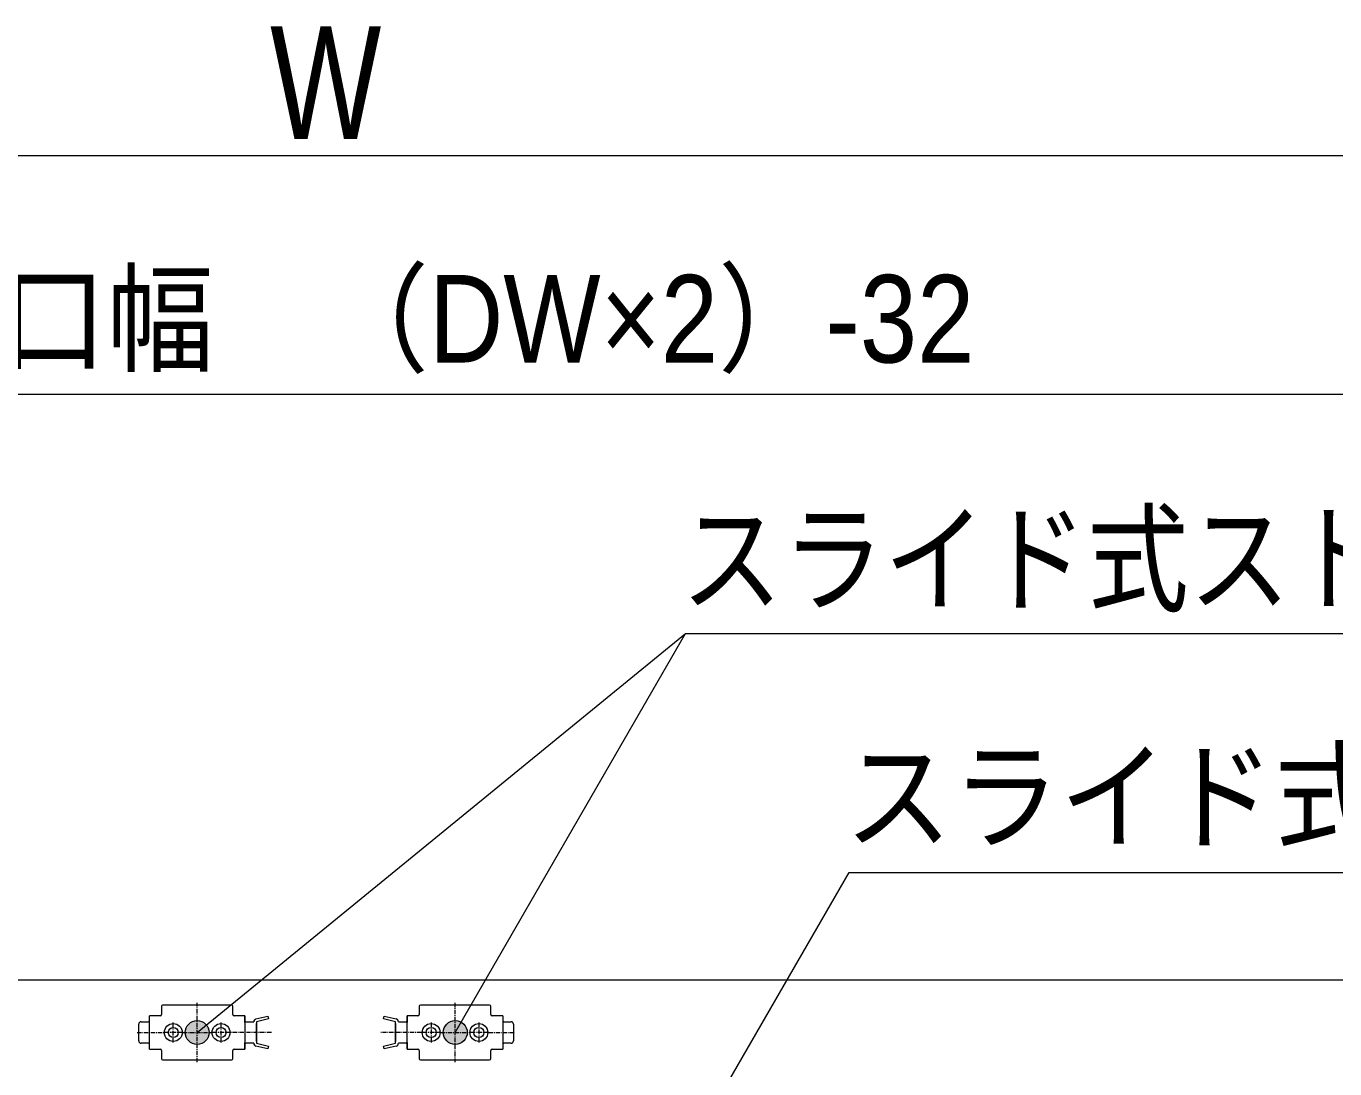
# Model space of a CAD drawing. Units: millimetres, scale not verified. Extents: x -6062 to 6062, y -3045 to 3045.
# Drawn here: x -3201 to -2653, y 1257 to 1693 of the extents above; entities that cross this region are included whole.
import ezdxf
from ezdxf.enums import TextEntityAlignment as Align

# ---------------------------------------------------------------- set-up
doc = ezdxf.new("R2010")
doc.units = ezdxf.units.MM
doc.header["$LTSCALE"] = 20
doc.linetypes.add('USER1', pattern=[2.91, 1.76, -0.4, 0.35, -0.4])
for name, color, linetype, lineweight in [('0-0_3一般', 7, 'Continuous', 15), ('0-1_2寸法-3', 7, 'Continuous', 15), ('0-2_2寸法-1', 7, 'Continuous', 15)]:
    doc.layers.add(name, color=color, linetype=linetype, lineweight=lineweight)
doc.styles.add('ＭＳ Ｐゴシック', font='')
doc.styles.get('ＭＳ Ｐゴシック').set_extended_font_data('MS PGothic')

# ---------------------------------------------------------------- blocks, each defined once
blk = doc.blocks.new('グループ-18')
at = {"layer": '0-0_3一般'}
for p, q in [((-58550, 25876.9), (7030, 25876.9)), ((-27140, 25656.7), (-27140, 25646.1)), ((-26550, 25666.7), (-27130, 25666.7)), ((-26540, 25586.9), (-26540, 25656.7)), ((-24980, 25656.7), (-24980, 25586.9)), ((-24390, 25666.7), (-24970, 25666.7)), ((-24380, 25646.1), (-24380, 25656.7)), ((-27240, 25296.9), (-27240, 25576.9)), ((-27150, 25576.9), (-27240, 25576.9)), ((-27140, 25646.1), (-27140, 25586.9)), ((-26440, 25576.9), (-26440, 25296.9)), ((-26440, 25566.9), (-26440, 25536.9)), ((-26347.6, 25550.2), (-26247.6, 25574.2)), ((-26242, 25550.9), (-26342, 25526.9)), ((-26247.6, 25574.2), (-26242, 25550.9)), ((-25278, 25550.9), (-25272.4, 25574.2)), ((-25178, 25526.9), (-25278, 25550.9)), ((-25272.4, 25574.2), (-25172.4, 25550.2)), ((-25080, 25296.9), (-25080, 25576.9)), ((-25080, 25536.9), (-25080, 25566.9)), ((-24380, 25586.9), (-24380, 25646.1)), ((-24280, 25576.9), (-24370, 25576.9)), ((-24280, 25576.9), (-24280, 25296.9)), ((-27330, 25366.9), (-27330, 25506.9)), ((-27310, 25526.9), (-27250, 25526.9)), ((-26430, 25526.9), (-26366, 25526.9)), ((-26342, 25526.9), (-26342, 25346.9)), ((-26342, 25361.9), (-26342, 25511.9)), ((-25178, 25346.9), (-25178, 25526.9)), ((-25178, 25511.9), (-25178, 25361.9)), ((-25154, 25526.9), (-25090, 25526.9)), ((-24270, 25526.9), (-24210, 25526.9)), ((-24190, 25506.9), (-24190, 25366.9)), ((-27250, 25346.9), (-27310, 25346.9)), ((-26440, 25296.9), (-26440, 25351.9)), ((-26440, 25336.9), (-26440, 25306.9)), ((-26366, 25346.9), (-26430, 25346.9)), ((-26342, 25346.9), (-26242, 25322.9)), ((-25278, 25322.9), (-25178, 25346.9)), ((-25090, 25346.9), (-25154, 25346.9)), ((-25080, 25351.9), (-25080, 25296.9)), ((-25080, 25306.9), (-25080, 25336.9)), ((-24210, 25346.9), (-24270, 25346.9)), ((-27240, 25296.9), (-27150, 25296.9)), ((-27140, 25286.9), (-27140, 25227.7)), ((-27140, 25227.7), (-27140, 25217.1)), ((-26540, 25227.7), (-26540, 25286.9)), ((-26540, 25217.1), (-26540, 25227.7)), ((-26530, 25296.9), (-26440, 25296.9)), ((-26247.6, 25299.5), (-26347.6, 25323.5)), ((-26242, 25322.9), (-26247.6, 25299.5)), ((-25272.4, 25299.5), (-25278, 25322.9)), ((-25172.4, 25323.5), (-25272.4, 25299.5)), ((-25080, 25296.9), (-24990, 25296.9)), ((-24980, 25286.9), (-24980, 25227.7)), ((-24980, 25227.7), (-24980, 25217.1)), ((-24380, 25227.7), (-24380, 25286.9)), ((-24380, 25217.1), (-24380, 25227.7)), ((-24370, 25296.9), (-24280, 25296.9)), ((-27130, 25207.1), (-26550, 25207.1)), ((-24970, 25207.1), (-24390, 25207.1))]:
    blk.add_line(p, q, dxfattribs=at)
at = {"layer": '0-0_3一般', "linetype": 'USER1'}
for p, q in [((-26840, 25189.2), (-26840, 25685.4)), ((-24680, 25685.4), (-24680, 25189.2)), ((-27342.5, 25436.9), (-27122.5, 25436.9)), ((-26957.5, 25436.9), (-27122.5, 25436.9)), ((-27040, 25354.4), (-27040, 25519.4)), ((-26962.5, 25436.9), (-26722.5, 25436.9)), ((-26557.5, 25436.9), (-26722.5, 25436.9)), ((-26640, 25354.4), (-26640, 25519.4)), ((-26217.5, 25436.9), (-26557.5, 25436.9)), ((-24962.5, 25436.9), (-25302.5, 25436.9)), ((-24797.5, 25436.9), (-24962.5, 25436.9)), ((-24880, 25519.4), (-24880, 25354.4)), ((-24797.5, 25436.9), (-24557.5, 25436.9)), ((-24397.5, 25436.9), (-24562.5, 25436.9)), ((-24480, 25519.4), (-24480, 25354.4)), ((-24397.5, 25436.9), (-24177.5, 25436.9))]:
    blk.add_line(p, q, dxfattribs=at)
at = {"layer": '0-0_3一般'}
for points in [[(-26440, 25521.9), (-26440, 25576.9), (-26530, 25576.9)], [(-24990, 25576.9), (-25080, 25576.9), (-25080, 25521.9)]]:
    blk.add_lwpolyline(points, dxfattribs=at)
for centre, radius in [((-27040, 25436.9), 75), ((-27040, 25436.9), 42), ((-26640, 25436.9), 75), ((-26640, 25436.9), 42), ((-24880, 25436.9), 75), ((-24880, 25436.9), 42), ((-24480, 25436.9), 75), ((-24480, 25436.9), 42)]:
    blk.add_circle(centre, radius, dxfattribs=at)
for centre, radius, start, end in [((-27130, 25656.7), 10, 90, 180), ((-26550, 25656.7), 10, 0, 90), ((-24970, 25656.7), 10, 90, 180), ((-24390, 25656.7), 10, 0, 90), ((-27150, 25586.9), 10, 270, 0), ((-26530, 25586.9), 10, 180, 270), ((-26342, 25526.9), 24, 103.49573, 180), ((-25178, 25526.9), 24, 0, 76.50427), ((-24990, 25586.9), 10, 270, 0), ((-24370, 25586.9), 10, 180, 270), ((-27310, 25506.9), 20, 90, 180), ((-27250, 25536.9), 10, 270, 0), ((-26430, 25536.9), 10, 180, 270), ((-25090, 25536.9), 10, 270, 0), ((-24270, 25536.9), 10, 180, 270), ((-24210, 25506.9), 20, 0, 90), ((-27310, 25366.9), 20, 180, 270), ((-27250, 25336.9), 10, 0, 90), ((-26430, 25336.9), 10, 90, 180), ((-26342, 25346.9), 24, 180, 256.50427), ((-25178, 25346.9), 24, 283.49573, 0), ((-25090, 25336.9), 10, 0, 90), ((-24270, 25336.9), 10, 90, 180), ((-24210, 25366.9), 20, 270, 0), ((-27150, 25286.9), 10, 0, 90), ((-27130, 25217.1), 10, 180, 270), ((-26550, 25217.1), 10, 270, 0), ((-26530, 25286.9), 10, 90, 180), ((-24990, 25286.9), 10, 0, 90), ((-24970, 25217.1), 10, 180, 270), ((-24390, 25217.1), 10, 270, 0), ((-24370, 25286.9), 10, 90, 180)]:
    blk.add_arc(centre, radius, start, end, dxfattribs=at)

msp = doc.modelspace()

# ---------------------------------------------------------------- hatches: boundary and pattern name
at = {"layer": '0-1_2寸法-3'}
for points in [[(-3124.49, 1271.86, 1), (-3134.51, 1271.86, 1)], [(-3016.37, 1271.84, 1), (-3026.38, 1271.84, 1)]]:
    msp.add_hatch(color=256, dxfattribs=at).paths.add_polyline_path(points)

# ---------------------------------------------------------------- linework, layer by layer
msp.add_line((-3129.5, 1271.86), (-2924.95, 1438.86), dxfattribs=at)
for points in [[(-3021.38, 1271.84), (-2924.95, 1438.86), (-2505.72, 1438.86)], [(-2920.5, 1227.86), (-2856.41, 1338.86), (-2449.53, 1338.86)]]:
    msp.add_lwpolyline(points, dxfattribs=at)
for centre in [(-3129.5, 1271.86), (-3021.38, 1271.84)]:
    msp.add_circle(centre, 5.01, dxfattribs=at)
at = {"layer": '0-2_2寸法-1'}
for p, q in [((-1448.21, 1638.86), (-4702.79, 1638.86)), ((-2276.21, 1538.86), (-3874.79, 1538.86))]:
    msp.add_line(p, q, dxfattribs=at)

# ---------------------------------------------------------------- block references
at = {"layer": '0-0_3一般', "xscale": 0.05, "yscale": 0.05}
msp.add_blockref('グループ-18', (-1787.5, 0), dxfattribs=at)

# ---------------------------------------------------------------- texts
at = {"layer": '0-1_2寸法-3', "style": 'ＭＳ Ｐゴシック'}
for s, width, p in [('スライド式ストッパー', 0.85, (-2926.87, 1440.83)), ('スライド式受け金具', 0.9, (-2858.34, 1341.41))]:
    msp.add_text(s, height=36.69, dxfattribs=dict(at, width=width)).set_placement(p, align=Align.BOTTOM_LEFT)
at = {"layer": '0-2_2寸法-1', "style": 'ＭＳ Ｐゴシック'}
for s, height, width, p in [('W', 47.17, 0.8, (-3098.96, 1631.79)), ('有効開口幅\u3000（DW×2）-32', 36.66, 0.9, (-3347.46, 1541.31))]:
    msp.add_text(s, height=height, dxfattribs=dict(at, width=width)).set_placement(p, align=Align.BOTTOM_LEFT)

doc.saveas('drawing.dxf')
